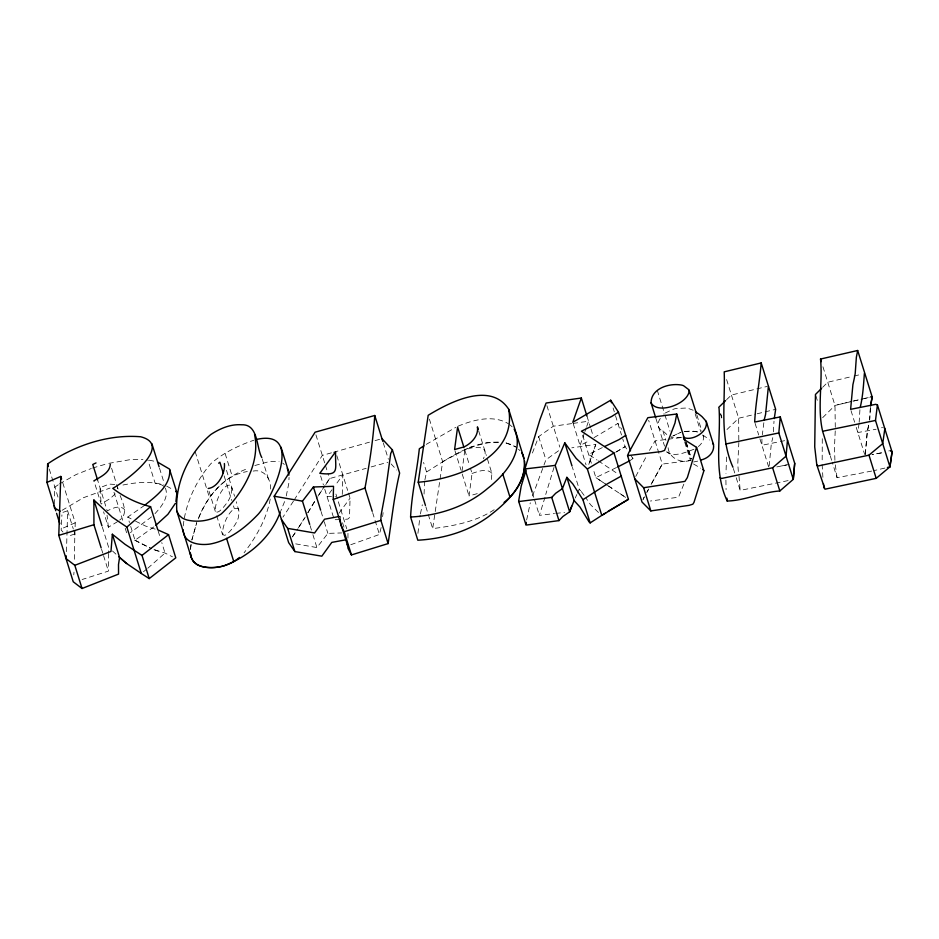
<?xml version="1.0" encoding="UTF-8"?>
<svg xmlns="http://www.w3.org/2000/svg" width="939" height="939" viewBox="0 0 939 939"><rect width="100%" height="100%" fill="white"/><g stroke="black" fill="none" stroke-linecap="round" stroke-linejoin="round"><path stroke-width="0.7" stroke-dasharray="4.7 3.52" d="M761.928 439.123L761.916 445.262L778.959 441.823M769.147 466.002L771.353 443.49L772.797 437.644M62.983 512.342L67.631 510.769L66.446 553.071M73.653 530.101L74.85 533.962L74.287 562.754M725.906 480.146L726.082 489.606M822.282 438.689L822.165 463.033M108.678 553.4L108.372 571.123L82.104 579.516M348.463 493.034L350.059 498.186L349.496 517.624L347.853 519.067L342.676 519.584M822.118 464.453L823.034 479.583M74.838 534.995L75.237 522.823L62.385 481.578M54.227 504.184L54.861 487.118L58.394 484.677M63.019 532.049L61.176 530.124L61.915 514.936M859.924 409.744L859.162 422.315M117.481 488.679L117.539 487.294M120.098 495.475C123.115 503.234 128.432 513.985 119.676 520.053M726.54 457L725.976 473.526M763.853 422.726L762.339 434.745M773.372 431.834L774.006 421.212M870.347 408.336L869.655 419.991M73.77 574.903L73.993 572.144M834.912 460.263L834.466 447.316L835.346 428.712M347.958 538.07L347.97 532.718M190.429 549.456L191.016 544.585M183.222 525.875L183.868 520.981M190.441 549.08L191.568 541.31M870.43 407.326L869.655 419.968M859.032 423.583L857.847 432.539L876.075 429.252M340.2 519.56L340.54 516.297M424.663 481.155L423.994 495.393M526.65 519.971L530.3 502.788M382.596 516.661L383.124 512.659M462 471.331L464.828 450.239C472.364 446.201 491.085 444.464 483.339 458.725M477.258 493.632L469.042 495.945L472.059 473.444L470.451 468.291M417.925 533.352L420.156 515.171M494.16 509.713C476.003 521.826 453.913 525.805 432.679 528.634L442.645 461.695L429.393 419.158M342.266 494.43L342.841 474.993L335.352 485.181M865.277 454.453L867.155 432.938L868.645 425.132M865.312 454.288L867.366 430.966A652.335 348.58 -17.3 0 0 868.915 423.794M424.898 479.817L426.552 471.988L423.571 462.434M270.232 499.067C266.5 518.962 256.335 536.897 244.093 552.766M381.128 527.53L379.426 534.467L350.329 544.89M420.426 513.868L422.315 504.795M191.896 539.866L196.744 522.6L191.849 540.019M184.337 518.105C188.164 498.034 197.566 479.043 210.923 463.62C223.2 452.88 238.447 445.544 253.823 440.238M491.426 479.477L491.872 473.256L486.766 456.882M286.254 495.968L288.789 483.479L289.048 477.376M545.007 497.294L539.397 515.347L554.515 513.574M554.022 467.329L545.723 494.466M532.507 495.98L543.505 466.354M584.481 432.879L580.02 445.485L589.011 440.872M589.551 462.399L595.784 444.417L571.816 447.821M584.927 431.588L586.288 427.691M586.746 426.4L588.553 421.212L573.048 423.419M595.784 444.417L588.166 466.178M571.64 423.618L553.317 426.224L538.693 436.6L531.497 455.427M543.986 465.04L545.911 459.793L559.527 450.086M284.599 501.579L280.89 510.675M683.838 484.16L678.545 497.201L650.398 501.027M198.293 518.868C206.85 495.581 224.468 476.824 248.025 468.479M577.438 493.198L579.246 489.231L572.414 467.317M575.243 498.01L576.839 494.524M198.88 517.412C207.848 496.449 223.189 475.322 247.286 471.566M635.75 476.46L647.018 455.122M642.98 499.654L644.119 497.294M643.145 499.243L644.365 496.766M660.317 418.442C657.124 422.268 657.312 429.487 662.922 430.825L666.784 434.534M651.819 483.057L662.288 464.089L648.649 420.261M651.091 484.454L662.288 464.089L691.174 460.403M647.03 492.024L648.192 489.9M646.725 492.552L648.696 488.996M649.448 450.38L655.07 440.884L666.62 439.417M307.969 512.6L317.159 497.33M307.757 512.894L315.351 500.311M305.198 517.143L297.874 528.598M293.449 501.144L282.932 517.154M294.177 499.994L322.335 455.38L332.042 452.668M299.224 526.626L304.306 518.621M325.786 484.594L329.554 478.585L366.151 468.338M292.487 536.791L297.111 529.772M292.416 536.92L297.71 528.915M317.852 496.308L329.554 478.585L327.899 473.279M319.002 494.583L324.471 486.59M332.019 489.724L327.03 496.52L335.458 496.391M338.991 513.257L350.059 498.186M295.715 543.869L316.913 547.554L327.875 533.387L341.69 532.929M115.227 493.879L110.45 498.351L101.166 504.055L93.935 480.862M155.005 513.656C160.945 507.083 169.243 497.459 165.37 488.104M726.962 429.534L738.653 418.242L755.731 414.122M822.634 387.338L827.752 382.243L852.671 376.351M822.67 417.667L834.982 405.448L851.591 401.481M726.586 399.685L731.422 395.037L766.999 386.469M238.835 509.924L238.318 508.727C226.358 503.997 212.942 553.587 232.849 527.777A53.007 28.323 -17.3 0 0 238.283 517.87L239.152 511.884L236.288 501.731M151.578 516.861L130.427 532.624M143.456 571.745L146.695 569.14M147.763 568.271L165.029 553.059L161.778 542.613M144.629 505.323L127.774 517.037L129.476 522.495M153.879 526.896L135.005 540.242L129.899 523.856M698.299 446.6C702.302 443.466 705.659 437.715 702.419 432.773M671.068 437.198L671.725 436.705M62.091 510.311L83.407 497.729L110.063 488.057M629.576 460.873L632.921 458.584L632.123 456.002M117.68 521.556L108.384 527.26L103.572 511.79M426.224 444.382L455.72 427.386M426.552 471.988C448.748 458.232 472.423 440.555 500.018 442.257M59.568 483.855L76.188 474.524L91.318 468.491M593.988 437.656L617.921 423.419L621.806 429.405M615.667 452.258L625.139 446.624L622.733 438.889M616.383 451.835L625.139 446.624L627.475 450.204M665.328 412.972L672.641 409.521A12.066 6.444 -17.3 0 1 675.904 408.524L687.078 407.996L693.193 410.249M672.559 436.166L679.871 432.715A12.066 6.444 -17.3 0 1 680.986 432.316L673.251 435.755M442.645 461.695L467.857 448.22M75.237 522.823L61.399 528.798M693.991 449.265C685.81 452.164 674.765 457.551 666.854 451.976M602.322 447.598L588.636 454.406L597.122 460.075M616.524 467.516L595.854 477.599L592.967 468.326M458.138 426.153C473.456 419.792 493.175 414.522 508.41 423.735M254.856 465.521L269.716 461.436L279.071 461.671M74.85 533.962L70.214 535.535M472.059 473.444C477.963 471.495 486.918 467.857 491.872 473.256M470.005 447.363L486.578 442.879L499.29 442.163M92.527 468.056L107.386 463.666M697.689 461.131L693.592 461.976M333.427 452.281L369.485 442.175M375.037 440.626L380.588 439.065M371.163 466.929L387.842 462.258M788.114 480.604L740.167 490.416L735.354 474.946M757.151 413.782L775.649 409.334M884.867 468.068L874.268 470.533M835.287 427.315L834.982 405.448L852.401 401.293M853.739 400.976L870.195 397.22M854.056 376.034L860.981 374.426M852.976 401.153L862.671 398.911M864.056 398.582L868.211 397.62M108.783 463.361L130.486 459.594L142.928 459.394M871.662 471.073L837.06 477.681L832.247 462.223M781.929 465.885L787.035 464.852M780.379 441.53L784.64 440.673M776.811 466.918L789.03 464.441M881.545 427.75L882.566 427.55M888.775 450.943L889.796 450.743M881.158 452.938L872.214 454.523M881.744 452.821L871.955 454.582M122.974 485.017C136.425 482.259 150.569 481.038 163.926 484.923M684.179 431.517L695.306 431.353A13.885 7.418 -17.3 0 1 698.041 432.128M668.063 439.229L682.5 437.398M684.86 431.424L692.137 431.024L697.783 432.01M681.491 437.316L674.578 437.973L671.655 437.304M555.782 513.433L564.609 512.401M690.494 460.298C680.951 463.784 668.838 457.95 668.028 447.199M339.871 519.631L334.249 519.713L324.612 488.785M253.178 471.073C264.282 468.901 271.101 478.878 270.549 489.043M149.125 460.169L156.707 461.718M506.144 442.985L515.441 446.706M506.086 442.973L511.908 444.722L516.661 447.621M155.158 529.127L145.486 526.016L133.667 520.265M158.409 551.216L152.717 549.209L165.029 553.059L172.447 556.792M114.746 484.454L109.194 484.09L99.992 487.681L101.166 504.055M670.153 454.03L666.76 451.882M166.696 486.144L173.234 489.724M135.005 540.23L151.59 548.74L138.338 542.049A111.142 59.392 -17.3 0 1 133.538 539.362M127.786 517.037L131.108 518.856M693.51 463.972L700.776 468.209M598.343 460.885L618.824 474.512M606.782 484.888L595.854 477.599L607.545 485.381M607.991 485.698L626.067 497.717L618.883 492.869M608.683 486.156L612.122 488.444M163.867 486.367L161.743 484.935L155.111 483.162L147.881 459.969M282.745 463.15L284.329 464.465M509.443 424.428L512.178 426.811M598.495 512.494L590.584 504.771L586.147 498.304M112.469 550.97L117.833 555.876M518.469 449.206L519.971 450.626M391.094 463.925L396.774 470.04M579.246 489.231L580.631 490.804M581.323 491.578L584.68 496.156M702.9 435.532L703.687 436.87M630.985 455.591L632.921 458.584M124.77 510.487L124.324 509.325C119.488 504.607 112.199 508.469 107.222 510.886L97.586 479.946M851.016 410.625L854.631 422.221M856.239 427.374L864.666 454.441M822.94 366.773L834.982 405.448M815.874 395.835L817.998 402.655M830.24 455.779L831.837 460.932M755.097 423.36L758.7 434.957M759.909 438.818L768.736 467.176M726.61 379.579L738.653 418.242L738.805 440.039M720.671 413.512L721.868 417.386M720.518 414.158L721.727 418.019M733.347 468.502L734.955 473.655M696.891 415.038L701.985 431.412M695.165 413.829L700.694 431.564M686.362 442.551L691.515 459.089M686.151 442.586L691.257 458.96M685.552 442.363L690.775 459.124M684.707 442.093L690.235 459.84M657.277 390.307L664.495 413.512A10.693 5.716 -17.3 0 0 663.685 414.111M664.918 414.874L670.023 431.247M662.922 430.825L665.904 440.379M656.032 418.794L664.53 446.084M613.097 407.949L614.306 411.822M615.503 415.684L621.524 435.015M586.945 416.059L590.561 427.656M590.96 428.947L593.378 436.682M582.638 435.18L591.723 464.347M573.201 423.583L586.042 464.828M546.897 405.601L559.82 447.105M538.693 436.6L545.911 459.793M532.566 493.433L533.775 497.306M534.573 499.877L539.397 515.347M478.69 430.954L486.343 455.509M464.828 450.239L469.653 465.709M454.992 450.826L461.014 470.169M462.211 474.031L469.042 495.945M425.848 506.72L427.855 513.163M428.254 514.455L432.679 528.634M383.253 442.774L388.37 459.23M372.607 512.565L379.426 534.467M336.819 455.661L347.653 490.451M335.927 494.055L337.535 499.208M338.345 501.79L346.773 528.845M315.927 434.839L325.011 464.007M325.422 465.321L327.488 471.953M342.547 522.741L344.155 527.894M320.598 475.897L323.415 484.923M321.044 511.473L323.051 517.917M324.26 521.779L327.875 533.387M310.093 525.64L312.1 532.084M312.898 534.667L316.913 547.554M262.204 458.901L269.012 480.733M225.137 453.549L232.356 476.742M226.51 470.345L234.586 496.273M224.128 475.85L231.78 500.417M233.482 505.875L234.327 508.609M209.033 491.226L216.252 514.419M216.686 515.781L222.637 534.89M195.159 451.6L209.608 497.999M159.513 468.174L164.184 483.174M158.163 531.016L160.334 537.977M111.588 468.185L116.272 483.198M116.694 484.559L118.396 490.017M113.983 492.212L123.209 521.861M125.216 528.305L126.824 533.458M102.339 527.096L108.361 546.428L108.701 551.991M101.553 549.209L102.75 553.083M103.56 555.653L108.372 571.123M67.631 510.769L73.242 528.81M49.251 469.066L58.875 500.006M837.06 477.681L834.83 461.378M739.005 476.19L740.167 490.416M108.384 527.26L107.034 515.229M738.336 471.507L737.784 463.948L738.852 442.433M702.677 434.992A112.187 59.943 -17.3 0 1 709.403 440.027M231.921 488.679L231.053 494.665A53.007 28.323 -17.3 0 1 225.618 504.572C205.664 530.512 219.257 480.451 231.088 485.522L231.921 488.679"/><path stroke-width="1.41" d="M46.95 482.4L60.789 476.425L58.781 535.383L73.242 581.781L82.045 588.507L118.549 574.105L118.502 564.55L119.57 557.461L112.351 534.256L125.075 544.362L142 555.407L149.219 578.6L175.781 557.836L168.55 534.643L157.799 529.854L150.58 506.661C136.906 503.281 123.925 496.907 112.774 488.35C123.15 482.939 174.959 445.52 140.65 436.764C107.95 434.123 74.486 445.556 47.643 463.913L46.95 482.4L55.777 510.757M347.43 543.939L347.982 548.306L351.444 554.937L388.112 543.587L380.882 520.382L381.081 515.265L385.518 491.531L390.706 453.525L392.396 449.898L381.973 438.677M388.112 543.587C391.633 520.194 394.192 495.933 399.627 473.103L392.396 449.898M683.944 437.21L683.862 439.37L696.574 447.375L703.863 470.885L693.968 502.412L692.841 504.196L689.073 505.346L650.844 510.922L642.018 502.025L627.557 455.626L628.696 452.844L647.84 417.691L676.726 414.005L685.153 441.072M676.726 414.005L675 423.008L664.577 450.415L661.326 451.577L627.557 455.626M110.321 464.089C109.992 472.951 100.309 476.848 93.935 480.862M346.409 539.69L331.796 542.402L321.819 556.181L294.881 551.58L288.649 542.636L274.2 496.238L315.105 432.186L374.743 415.484C373.217 439.839 369.391 464.124 364.978 488.069L372.208 511.274M725.624 400.613L718.734 407.35L719.063 408.359C720.999 439.346 713.323 471.66 727.22 501.039C744.604 500.616 762.128 492.177 779.84 490.968L793.279 479.348L778.83 432.949L780.262 416.904L754.686 422.069C755.625 402.232 759.569 382.748 761.189 362.935L724.204 371.844C725.331 403.84 719.368 436.893 732.948 467.211M66.223 555.829L66.012 558.576L74.815 565.313L82.045 588.507M870.582 406.024L872.178 396.951L857.683 350.493L856.356 357.301L855.206 373.593A652.335 348.58 -17.3 0 1 852.917 384.567L850.617 409.334L875.747 404.322L877.425 404.92L892.038 451.929L889.949 466.847L876.193 478.35L824.958 489.196L816.789 464.84L814.723 446.894L815.451 394.474L821.602 388.359M774.276 418.583L775.649 409.334L761.189 362.935M787.481 440.098L786.06 456.154L772.621 467.763L722.502 478.268A3.404 1.819 -17.3 0 1 719.99 477.834M794.711 463.291L793.279 479.348L794.711 463.291L780.262 416.904M887.414 467.458L889.949 466.847L875.5 420.449L877.425 404.92M889.949 466.847L892.05 452.175L890.771 450.72M425.449 505.428L418.219 482.235L428.184 415.296C449.535 402.303 490.311 381.07 508.668 409.193L523.962 458.338M54.18 505.605L54.45 507.952L60.166 511.18M768.419 386.129L765.567 414.451L764.135 420.296M870.653 404.791L872.178 397.244L870.77 396.739M112.351 534.256L110.978 551.428L74.815 565.313M526.274 522.319L525.922 524.76L527.319 524.936L558.963 520.593L562.931 516.473L569.644 511.802L571.64 506.238M175.91 501.52L176.931 492.775L169.454 469.042L157.623 462.129M860.23 407.256C862.906 396.528 863.634 383.558 864.385 373.382M526.063 470.157L521.204 486.12L518.633 501.191L525.922 524.76M574.175 500.346L569.644 511.802L555.195 465.404L564.785 442.832L576.135 458.373L587.345 468.984L601.793 515.382L590.15 522.906L589.164 522.037L580.044 507.13L574.081 500.546L566.851 477.341L562.426 488.609L555.7 493.268L551.733 497.4L518.704 501.555M532.167 492.153L524.936 468.948L539.937 419.616L546.087 403.031L581.335 398.019L572.79 422.292L610.69 400.225L618.472 412.186L630.515 450.849M175.37 503.351L167.893 514.314L155.862 525.3M280.362 511.896C271.054 537.437 248.812 556.581 223.74 565.877C212.085 569.269 191.403 569.28 190.406 553.036M309.694 524.361L302.464 501.156L313.415 486.989L333.521 486.32L333.239 499.442L347.688 545.841L347.442 544.315M423.923 445.849L419.322 448.783C416.904 471.589 411.693 494.02 410.589 517.013L417.808 540.207C442.973 538.857 467.974 531.662 488.48 516.685C506.051 503.151 525.723 485.463 524.596 461.272M410.589 517.013C438.466 515.64 466.343 506.614 487.764 488.339C504.313 475.345 525.3 451.671 514.161 429.135M504.055 502.435C517.835 491.79 528.774 472.411 522.812 454.887M150.58 506.661L126.859 527.084L141.308 573.483L149.219 578.6M218.681 463.209L219.879 462.211L223.282 473.127M816.789 464.84L818.022 465.99L868.974 455.157L882.719 443.642L884.82 428.724L884.268 427.726M239.445 557.449C229.304 566.24 214.82 569.492 201.815 566.463A32.924 17.595 -17.3 0 1 196.603 564.339L193.27 561.428L191.251 557.414L176.802 511.016C174.924 482.752 189.22 452.715 210.805 434.522C219.89 428.56 230.548 423.947 241.628 424.78C258.518 423.994 256.23 447.527 261.781 457.528M144.629 505.323C155.815 496.32 170.781 485.674 169.701 469.582M142 555.407L168.55 534.643M590.15 522.906L582.931 499.701L607.439 483.796L621.219 476.12M618.472 412.186L611.747 416.435L581.405 431.201L613.989 452.927L628.437 499.325L608.249 511.192M625.703 435.391L618.977 439.64L604.646 446.495M587.345 468.984L613.989 452.927M605.714 512.929L601.793 515.382L628.437 499.325M629.576 460.873L617.686 466.976M183.175 529.842C183.387 543.481 199.678 545.629 210.066 544.045C228.999 540.559 245.173 527.871 258.19 514.232C271.934 499.125 304.694 428.935 257.145 439.311M464.84 446.53C471.965 442.844 478.737 435.426 477.423 426.858L478.268 429.581M96.024 462.927L92.761 464.488L97.586 479.946M701.057 459.946C708.135 458.443 714.732 452.305 713.476 444.581L706.245 421.388L702.184 416.822A112.187 59.943 -17.3 0 0 695.447 411.787M333.239 499.442L364.978 488.069M126.859 527.084L112.175 517.119L93.9 500.029L93.923 524.725L58.781 535.383M340.2 519.56L340.763 525.112L344.214 531.732L380.882 520.382M462.798 447.246L454.593 449.546L457.61 427.045L464.03 447.668M778.83 432.949L725.718 444.018M875.5 420.449L822.611 431.283C817.176 407.538 822.787 383.147 820.533 359.05L857.683 350.493M634.787 478.82L643.626 487.728L684.918 481.39L687.348 477.599L696.574 447.375M339.179 516.485L324.565 519.208L314.588 532.976L287.651 528.375L281.418 519.443M418.219 482.235C456.284 479.301 517.342 457.363 508.668 409.193M524.936 468.948L555.195 465.404M683.275 437.104C690.494 441.694 708.476 432.973 706.245 421.388M274.2 496.238L302.464 501.156M890.806 450.732L891.874 451.319M141.308 573.483L126.636 563.517L119.57 557.461M126.636 563.517L118.725 556.686M702.818 469.5L703.804 470.58M582.931 499.701L572.813 483.937L566.851 477.341M175.652 491.332L176.931 492.775M208.176 488.491C217.836 487.494 225.524 473.045 224.386 463.526M712.713 443.208L713.476 444.581M521.849 453.009L523.117 455.591M696.468 413.665L688.933 389.779L683.592 385.729A13.885 7.418 -17.3 0 0 680.857 384.955C668.92 383.042 651.067 388.5 651.067 402.866L655.751 417.878M176.802 511.016L178.821 515.03L182.154 517.941A32.924 17.595 -17.3 0 0 187.366 520.065C196.627 522.237 206.58 521.18 215.242 517.283A23.475 12.547 -17.3 0 0 221.311 513.903C242.168 494.372 260.678 463.866 254.551 434.334M287.311 468.115L288.93 475.111M651.067 402.866C657.687 414.932 688.569 403.911 689.238 390.471M868.974 455.157L876.193 478.35M820.533 359.05L821.332 361.621M822.611 431.283L829.83 454.488M772.621 467.763L779.84 490.968M643.626 487.728L650.844 510.922M610.69 400.225L611.489 402.796M581.335 398.019L586.945 416.059M564.785 442.832L572.015 466.037M551.733 497.4L558.963 520.593M502.752 473.937L509.971 497.13M374.743 415.484L382.819 441.412M344.214 531.732L351.444 554.937M313.415 486.989L320.645 510.182M280.984 447.128L288.203 470.333M287.651 528.375L294.881 551.58M226.557 538.364L233.788 561.569M151.86 443.607L159.09 466.8M93.9 500.029L101.928 525.805M93.923 524.725L101.154 547.918M60.789 476.425L61.587 479.007M47.643 463.913L48.441 466.495M56.586 513.34L59.791 523.645M190.511 554.21L191.251 557.414M824.019 488.034L823.468 483.796M726.927 498.175L727.22 501.039M335.61 451.788C334.871 469.488 340.399 476.038 319.8 473.315L335.61 451.788"/></g></svg>
